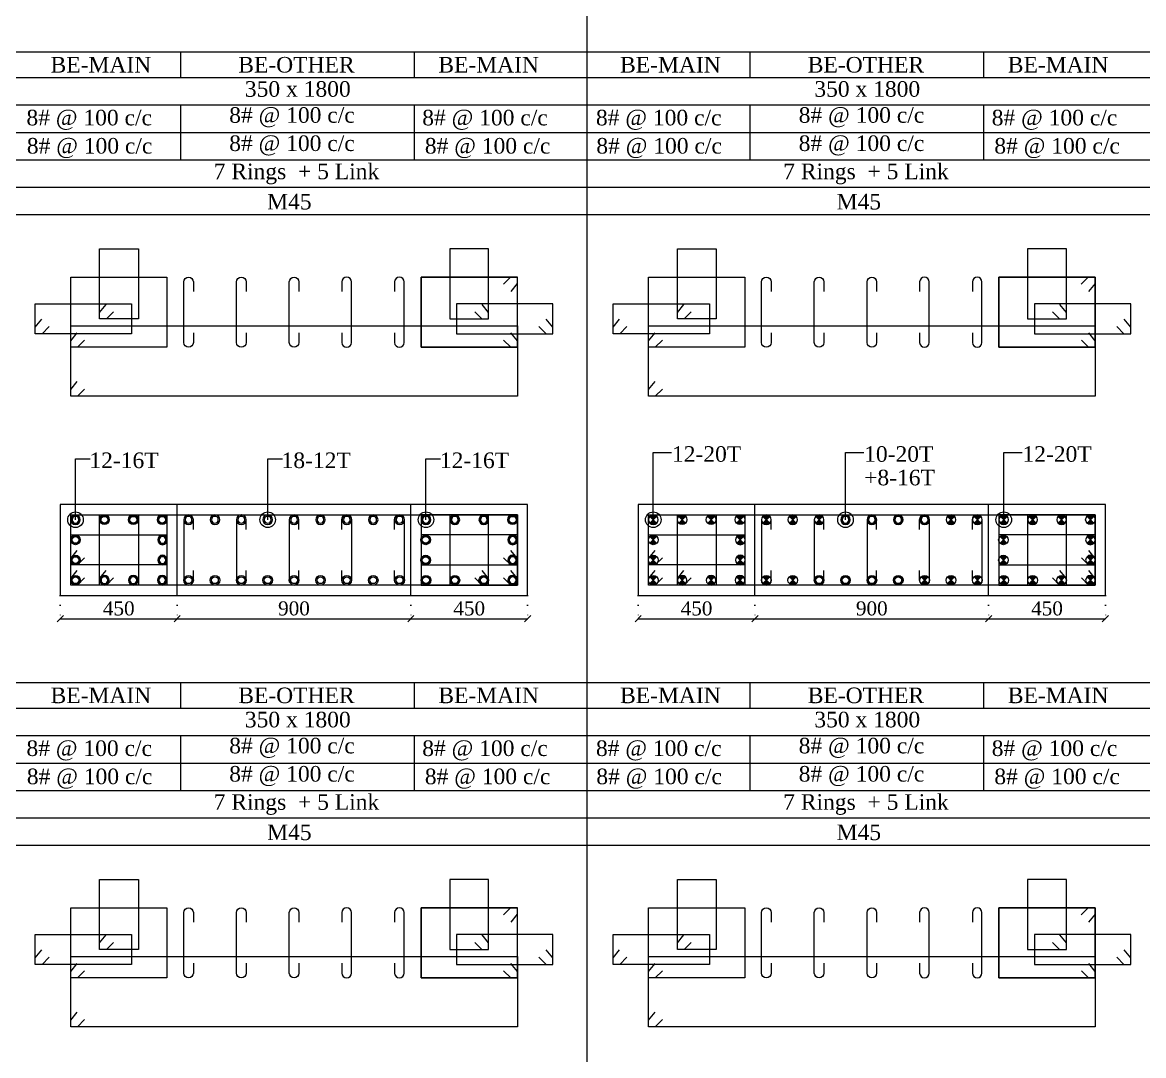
# Model space of a CAD drawing. Header units: millimetres. Extents: x 303 to 27724, y 300 to 68956.
# Drawn here: x 10195 to 14513, y 22013 to 25991 of the extents above; entities that cross this region are included whole.
import ezdxf

# ---------------------------------------------------------------- set-up
doc = ezdxf.new("R2010")
doc.units = ezdxf.units.MM
doc.linetypes.add('( Hidden )', pattern=[0.375, 0.25, -0.125])
doc.linetypes.add('DOT2', pattern=[0.125, 0, -0.125])
doc.layers.get('Defpoints').update_dxf_attribs({"lineweight": 0})
for name, color, linetype, lineweight in [('S-COL. STEEL DIA', 1, 'Continuous', 9), ('S-DIM FOOTING', 7, 'Continuous', 0), ('S-SECTION', 5, 'Continuous', 0), ('S-SECTION MARK', 7, 'Continuous', 0), ('S-SHEET', 7, 'Continuous', 0), ('S-STEEL', 1, 'Continuous', 9), ('S-STEEL-1', 1, 'Continuous', 0), ('S-STEEL-1 C.S.', 106, 'Continuous', 0), ('S-TEXT', 7, 'Continuous', 0)]:
    doc.layers.add(name, color=color, linetype=linetype, lineweight=lineweight)
doc.styles.add('AR', font='ARIALUNI.TTF', dxfattribs={"width": 0.8})
doc.styles.add('S-ROMANS', font='times.ttf')
doc.styles.add('TEXT', font='times.ttf')
doc.dimstyles.new('100', dxfattribs={"dimtxt": 180, "dimasz": 80, "dimexe": 0.18, "dimexo": 0.0625, "dimgap": 1, "dimtad": 1, "dimdec": 0, "dimzin": 0, "dimdsep": 46, "dimtxsty": 'AR', "dimblk": 'DOT', "dimcen": 0.09, "dimse1": 1, "dimse2": 1, "dimclrd": 50, "dimclrt": 256, "dimadec": 0, "dimazin": 0, "dimtfac": 1, "dimtdec": 0, "dimtix": 1, "dimtofl": 0, "dimtmove": 2, "dimatfit": 0, "dimfxl": 1, "dimtolj": 1, "dimtzin": 0, "dimlwd": -1, "dimarcsym": 0})
doc.dimstyles.new('SETU', dxfattribs={"dimtxt": 230, "dimasz": 0.2, "dimexe": 0.1, "dimexo": 0.1, "dimgap": 0.05, "dimtad": 1, "dimdec": 0, "dimzin": 0, "dimdsep": 46, "dimtxsty": 'TEXT', "dimblk": 'OBLIQUE', "dimcen": 0.09, "dimdle": 0.1, "dimclrd": 4, "dimclre": 256, "dimclrt": 256, "dimadec": 1, "dimazin": 0, "dimtfac": 1, "dimtdec": 0, "dimtix": 1, "dimtofl": 0, "dimtmove": 2, "dimatfit": 0, "dimfxl": 1, "dimtolj": 1, "dimtzin": 0, "dimlwd": -1, "dimlwe": -1, "dimarcsym": 1})

# ---------------------------------------------------------------- blocks, each defined once
blk = doc.blocks.new('*U4')
at = {"layer": 'S-COL. STEEL DIA'}
h = blk.add_hatch(color=256, dxfattribs=at)
h.dxf.hatch_style = 1
h.paths.add_polyline_path([(-18.5, 0, 1), (18.5, 0, 1)])
h.paths.add_polyline_path([(13, 0, -1), (-13, 0, -1)], flags=16)
at = {"layer": 'S-COL. STEEL DIA', "lineweight": 5}
for radius in [18.5, 13]:
    blk.add_circle((0, 0), radius, dxfattribs=at)
blk = doc.blocks.new('_Oblique')
at = {"color": 0, "linetype": 'ByBlock', "lineweight": -2}
blk.add_line((-0.5, -0.5), (0.5, 0.5), dxfattribs=at)
blk = doc.blocks.new('*D1836')
at = {"layer": 'Defpoints', "color": 0}
for p in [(10340.5, 23784.9), (10790.5, 23784.9), (10790.5, 23695)]:
    blk.add_point(p, dxfattribs=at)
at = {"layer": 'S-DIM FOOTING', "linetype": 'DOT2', "ltscale": 300}
for p, q in [((10340.5, 23784.8), (10340.5, 23694.9)), ((10790.5, 23784.8), (10790.5, 23694.9))]:
    blk.add_line(p, q, dxfattribs=at)
at = {"layer": 'S-DIM FOOTING', "ltscale": 300}
blk.add_line((10340.4, 23695), (10790.7, 23695), dxfattribs=at)
at = {"layer": 'S-DIM FOOTING', "linetype": 'ByBlock', "xscale": 24, "yscale": 24, "zscale": 24, "rotation": 180}
blk.add_blockref('_Oblique', (10340.5, 23695), dxfattribs=at)
at = {"layer": 'S-DIM FOOTING', "linetype": 'ByBlock', "xscale": 24, "yscale": 24, "zscale": 24}
blk.add_blockref('_Oblique', (10790.5, 23695), dxfattribs=at)
at = {"layer": 'S-DIM FOOTING', "insert": (10565.5, 23734.5), "char_height": 54, "attachment_point": 5, "style": 'TEXT'}
blk.add_mtext('\\A1;450', dxfattribs=at)
blk = doc.blocks.new('*D1837')
at = {"layer": 'Defpoints', "color": 0}
for p in [(10790.5, 23784.9), (11690.5, 23784.9), (11690.5, 23695)]:
    blk.add_point(p, dxfattribs=at)
at = {"layer": 'S-DIM FOOTING', "linetype": 'DOT2', "ltscale": 300}
for p, q in [((10790.5, 23784.8), (10790.5, 23694.9)), ((11690.5, 23784.8), (11690.5, 23694.9))]:
    blk.add_line(p, q, dxfattribs=at)
at = {"layer": 'S-DIM FOOTING', "ltscale": 300}
blk.add_line((10790.4, 23695), (11690.7, 23695), dxfattribs=at)
at = {"layer": 'S-DIM FOOTING', "linetype": 'ByBlock', "xscale": 24, "yscale": 24, "zscale": 24, "rotation": 180}
blk.add_blockref('_Oblique', (10790.5, 23695), dxfattribs=at)
at = {"layer": 'S-DIM FOOTING', "linetype": 'ByBlock', "xscale": 24, "yscale": 24, "zscale": 24}
blk.add_blockref('_Oblique', (11690.5, 23695), dxfattribs=at)
at = {"layer": 'S-DIM FOOTING', "insert": (11240.5, 23734.6), "char_height": 54, "attachment_point": 5, "style": 'TEXT'}
blk.add_mtext('\\A1;900', dxfattribs=at)
blk = doc.blocks.new('*D1838')
at = {"layer": 'Defpoints', "color": 0}
for p in [(11690.5, 23784.9), (12140.5, 23784.9), (12140.5, 23695)]:
    blk.add_point(p, dxfattribs=at)
at = {"layer": 'S-DIM FOOTING', "linetype": 'DOT2', "ltscale": 300}
for p, q in [((11690.5, 23784.8), (11690.5, 23694.9)), ((12140.5, 23784.8), (12140.5, 23694.9))]:
    blk.add_line(p, q, dxfattribs=at)
at = {"layer": 'S-DIM FOOTING', "ltscale": 300}
blk.add_line((11690.4, 23695), (12140.7, 23695), dxfattribs=at)
at = {"layer": 'S-DIM FOOTING', "linetype": 'ByBlock', "xscale": 24, "yscale": 24, "zscale": 24, "rotation": 180}
blk.add_blockref('_Oblique', (11690.5, 23695), dxfattribs=at)
at = {"layer": 'S-DIM FOOTING', "linetype": 'ByBlock', "xscale": 24, "yscale": 24, "zscale": 24}
blk.add_blockref('_Oblique', (12140.5, 23695), dxfattribs=at)
at = {"layer": 'S-DIM FOOTING', "insert": (11915.5, 23734.5), "char_height": 54, "attachment_point": 5, "style": 'TEXT'}
blk.add_mtext('\\A1;450', dxfattribs=at)
blk = doc.blocks.new('*U6')
at = {"layer": 'S-COL. STEEL DIA', "lineweight": 5}
for radius in [18.5, 13, 13]:
    blk.add_circle((0, 0), radius, dxfattribs=at)
blk = doc.blocks.new('_Dot')
at = {"linetype": 'ByBlock', "lineweight": -2}
blk.add_line((-0.5, 0), (-1, 0), dxfattribs=at)
at = {"linetype": 'ByBlock', "const_width": 0.5}
blk.add_lwpolyline([(-0.25, 0, 1), (0.25, 0, 1)], format="xyb", close=True, dxfattribs=at)
blk = doc.blocks.new('*U18')
at = {"layer": 'S-COL. STEEL DIA'}
h = blk.add_hatch(color=256, dxfattribs=at)
h.dxf.hatch_style = 1
h.paths.add_polyline_path([(0, 0), (0, -18.5, 0.198912), (13, -13)])
h.paths.add_polyline_path([(0, 0), (-13, -13, 0.198912), (0, -18.5)])
h.paths.add_polyline_path([(0, 18.5, 0.198912), (-13, 13), (0, 0)])
h.paths.add_polyline_path([(13, 13, 0.198912), (0, 18.5), (0, 0)])
at = {"layer": 'S-COL. STEEL DIA', "lineweight": 5}
for p, q in [((-13, 13), (13, -13)), ((13, 13), (-13, -13))]:
    blk.add_line(p, q, dxfattribs=at)
blk.add_circle((0, 0), 18.5, dxfattribs=at)
blk = doc.blocks.new('*D1839')
at = {"layer": 'Defpoints', "color": 0}
for p in [(12566.1, 23784.9), (13016.1, 23784.9), (13016.1, 23695)]:
    blk.add_point(p, dxfattribs=at)
at = {"layer": 'S-DIM FOOTING', "linetype": 'DOT2', "ltscale": 300}
for p, q in [((12566.1, 23784.8), (12566.1, 23694.9)), ((13016.1, 23784.8), (13016.1, 23694.9))]:
    blk.add_line(p, q, dxfattribs=at)
at = {"layer": 'S-DIM FOOTING', "ltscale": 300}
blk.add_line((12566, 23695), (13016.2, 23695), dxfattribs=at)
at = {"layer": 'S-DIM FOOTING', "linetype": 'ByBlock', "xscale": 24, "yscale": 24, "zscale": 24, "rotation": 180}
blk.add_blockref('_Oblique', (12566.1, 23695), dxfattribs=at)
at = {"layer": 'S-DIM FOOTING', "linetype": 'ByBlock', "xscale": 24, "yscale": 24, "zscale": 24}
blk.add_blockref('_Oblique', (13016.1, 23695), dxfattribs=at)
at = {"layer": 'S-DIM FOOTING', "insert": (12791.1, 23734.5), "char_height": 54, "attachment_point": 5, "style": 'TEXT'}
blk.add_mtext('\\A1;450', dxfattribs=at)
blk = doc.blocks.new('*D1840')
at = {"layer": 'Defpoints', "color": 0}
for p in [(13016.1, 23784.9), (13916.1, 23784.9), (13916.1, 23695)]:
    blk.add_point(p, dxfattribs=at)
at = {"layer": 'S-DIM FOOTING', "linetype": 'DOT2', "ltscale": 300}
for p, q in [((13016.1, 23784.8), (13016.1, 23694.9)), ((13916.1, 23784.8), (13916.1, 23694.9))]:
    blk.add_line(p, q, dxfattribs=at)
at = {"layer": 'S-DIM FOOTING', "ltscale": 300}
blk.add_line((13016, 23695), (13916.2, 23695), dxfattribs=at)
at = {"layer": 'S-DIM FOOTING', "linetype": 'ByBlock', "xscale": 24, "yscale": 24, "zscale": 24, "rotation": 180}
blk.add_blockref('_Oblique', (13016.1, 23695), dxfattribs=at)
at = {"layer": 'S-DIM FOOTING', "linetype": 'ByBlock', "xscale": 24, "yscale": 24, "zscale": 24}
blk.add_blockref('_Oblique', (13916.1, 23695), dxfattribs=at)
at = {"layer": 'S-DIM FOOTING', "insert": (13466.1, 23734.6), "char_height": 54, "attachment_point": 5, "style": 'TEXT'}
blk.add_mtext('\\A1;900', dxfattribs=at)
blk = doc.blocks.new('*D1841')
at = {"layer": 'Defpoints', "color": 0}
for p in [(13916.1, 23784.9), (14366.1, 23784.9), (14366.1, 23695)]:
    blk.add_point(p, dxfattribs=at)
at = {"layer": 'S-DIM FOOTING', "linetype": 'DOT2', "ltscale": 300}
for p, q in [((13916.1, 23784.8), (13916.1, 23694.9)), ((14366.1, 23784.8), (14366.1, 23694.9))]:
    blk.add_line(p, q, dxfattribs=at)
at = {"layer": 'S-DIM FOOTING', "ltscale": 300}
blk.add_line((13916, 23695), (14366.2, 23695), dxfattribs=at)
at = {"layer": 'S-DIM FOOTING', "linetype": 'ByBlock', "xscale": 24, "yscale": 24, "zscale": 24, "rotation": 180}
blk.add_blockref('_Oblique', (13916.1, 23695), dxfattribs=at)
at = {"layer": 'S-DIM FOOTING', "linetype": 'ByBlock', "xscale": 24, "yscale": 24, "zscale": 24}
blk.add_blockref('_Oblique', (14366.1, 23695), dxfattribs=at)
at = {"layer": 'S-DIM FOOTING', "insert": (14141.1, 23734.5), "char_height": 54, "attachment_point": 5, "style": 'TEXT'}
blk.add_mtext('\\A1;450', dxfattribs=at)

msp = doc.modelspace()

# ---------------------------------------------------------------- linework, layer by layer
at = {"layer": 'S-SECTION'}
for points, elevation in [([(12140.5, 23784.9), (12140.5, 24134.9), (10340.5, 24134.9), (10340.5, 23784.9)], 0.2), ([(14366.1, 23784.9), (14366.1, 24134.9), (12566.1, 24134.9), (12566.1, 23784.9)], -1.2)]:
    msp.add_lwpolyline(points, close=True, dxfattribs=dict(at, elevation=elevation))
at = {"layer": 'S-SHEET'}
for p, q in [((12369.1, 68956, -0.3), (12369.1, 299.8, 0.2)), ((303, 25878.1, 7.5), (27724.1, 25878.1, 7.5)), ((10803, 25878, -0.1), (10803, 25778.4, -0.1)), ((11703, 25878, -0.1), (11703, 25778.4, -0.1)), ((12996.6, 25878, -0.7), (12996.6, 25778.4, -0.7)), ((13896.6, 25878, -0.7), (13896.6, 25778.4, -0.7)), ((303, 25778.6, -0.6), (27724.1, 25778.6, -0.6)), ((303, 25673.4, -0.6), (27724.1, 25673.4, -0.6)), ((303, 25673.4, -0.6), (27724.1, 25673.4, -0.6)), ((10803, 25673.2, -0.1), (10803, 25461.9, -0.1)), ((11703, 25673.2, -0.1), (11703, 25461.9, -0.1)), ((12996.6, 25673.2, -0.7), (12996.6, 25461.9, -0.7)), ((13896.6, 25673.2, -0.7), (13896.6, 25461.9, -0.7)), ((303, 25567.6, -0.6), (27724.1, 25567.6, -0.6)), ((303, 25462.1, -0.6), (27724.1, 25462.1, -0.6)), ((303, 25356.6, -0.6), (27724.1, 25356.6, -0.6)), ((303, 23450.1, 7.5), (27724.1, 23450.1, 7.5)), ((10803, 23449.9, -0.6), (10803, 23350.4, -0.6)), ((11703, 23449.9, -0.6), (11703, 23350.4, -0.6)), ((12996.6, 23449.9, -2.1), (12996.6, 23350.4, -2.1)), ((13896.6, 23449.9, -2.1), (13896.6, 23350.4, -2.1)), ((303, 23350.6, -0.5), (27724.1, 23350.6, -0.5)), ((303, 23245.3, -0.5), (27724.1, 23245.3, -0.5)), ((303, 23245.3, -0.5), (27724.1, 23245.3, -0.5)), ((10803, 23245.2, -0.6), (10803, 23033.8, -0.6)), ((11703, 23245.2, -0.6), (11703, 23033.8, -0.6)), ((12996.6, 23245.2, -2.1), (12996.6, 23033.8, -2.1)), ((13896.6, 23245.2, -2.1), (13896.6, 23033.8, -2.1)), ((303, 23139.5, -0.5), (27724.1, 23139.5, -0.5)), ((303, 23034, -0.5), (27724.1, 23034, -0.5)), ((303, 22928.5, -0.5), (27724.1, 22928.5, -0.5))]:
    msp.add_line(p, q, dxfattribs=at)
at = {"layer": 'S-SHEET', "color": 0}
for p, q in [((303, 25251.1, -0.6), (27724.1, 25251.1, -0.6)), ((303, 22823, -0.5), (27724.1, 22823, -0.5))]:
    msp.add_line(p, q, dxfattribs=at)
at = {"layer": 'S-STEEL', "color": 3}
for points, elevation in [([(10852.9, 24796.5), (10852.9, 24758.8, -1), (10816, 24758.8), (10816, 24991.9, -1), (10852.9, 24991.9), (10852.9, 24954.6)], 0.2), ([(11056.2, 24796.5), (11056.2, 24758.8, -1), (11019.3, 24758.8), (11019.3, 24991.9, -1), (11056.2, 24991.9), (11056.2, 24954.6)], 0.2), ([(11259.4, 24796.5), (11259.4, 24758.8, -1), (11222.5, 24758.8), (11222.5, 24991.9, -1), (11259.4, 24991.9), (11259.4, 24954.6)], 0.2), ([(11424.9, 24796.5), (11424.9, 24758.8, 1), (11461.8, 24758.8), (11461.8, 24991.9, 1), (11424.9, 24991.9), (11424.9, 24954.6)], 0.2), ([(11628.1, 24796.5), (11628.1, 24758.8, 1), (11665, 24758.8), (11665, 24991.9, 1), (11628.1, 24991.9), (11628.1, 24954.6)], 0.2), ([(13078.5, 24796.5), (13078.5, 24758.8, -1), (13041.6, 24758.8), (13041.6, 24991.9, -1), (13078.5, 24991.9), (13078.5, 24954.6)], -1.2), ([(13281.7, 24796.5), (13281.7, 24758.8, -1), (13244.8, 24758.8), (13244.8, 24991.9, -1), (13281.7, 24991.9), (13281.7, 24954.6)], -1.2), ([(13484.9, 24796.5), (13484.9, 24758.8, -1), (13448, 24758.8), (13448, 24991.9, -1), (13484.9, 24991.9), (13484.9, 24954.6)], -1.2), ([(13650.5, 24796.5), (13650.5, 24758.8, 1), (13687.4, 24758.8), (13687.4, 24991.9, 1), (13650.5, 24991.9), (13650.5, 24954.6)], -1.2), ([(13853.7, 24796.5), (13853.7, 24758.8, 1), (13890.6, 24758.8), (13890.6, 24991.9, 1), (13853.7, 24991.9), (13853.7, 24954.6)], -1.2), ([(10852.9, 24038.7), (10852.9, 24076.4, 1), (10816, 24076.4), (10816, 23843.3, 1), (10852.9, 23843.3), (10852.9, 23880.6)], 0.2), ([(11056.2, 24038.7), (11056.2, 24076.4, 1), (11019.3, 24076.4), (11019.3, 23843.3, 1), (11056.2, 23843.3), (11056.2, 23880.6)], 0.2), ([(11259.4, 24038.7), (11259.4, 24076.4, 1), (11222.5, 24076.4), (11222.5, 23843.3, 1), (11259.4, 23843.3), (11259.4, 23880.6)], 0.2), ([(11424.9, 24038.7), (11424.9, 24076.4, -1), (11461.8, 24076.4), (11461.8, 23843.3, -1), (11424.9, 23843.3), (11424.9, 23880.6)], 0.2), ([(11628.1, 24038.7), (11628.1, 24076.4, -1), (11665, 24076.4), (11665, 23843.3, -1), (11628.1, 23843.3), (11628.1, 23880.6)], 0.2), ([(13078.5, 24038.7), (13078.5, 24076.4, 1), (13041.6, 24076.4), (13041.6, 23843.3, 1), (13078.5, 23843.3), (13078.5, 23880.6)], -1.2), ([(13281.7, 24038.7), (13281.7, 24076.4, 1), (13244.8, 24076.4), (13244.8, 23843.3, 1), (13281.7, 23843.3), (13281.7, 23880.6)], -1.2), ([(13484.9, 24038.7), (13484.9, 24076.4, 1), (13448, 24076.4), (13448, 23843.3, 1), (13484.9, 23843.3), (13484.9, 23880.6)], -1.2), ([(13650.5, 24038.7), (13650.5, 24076.4, -1), (13687.4, 24076.4), (13687.4, 23843.3, -1), (13650.5, 23843.3), (13650.5, 23880.6)], -1.2), ([(13853.7, 24038.7), (13853.7, 24076.4, -1), (13890.6, 24076.4), (13890.6, 23843.3, -1), (13853.7, 23843.3), (13853.7, 23880.6)], -1.2), ([(10852.9, 22368.4), (10852.9, 22330.7, -1), (10816, 22330.7), (10816, 22563.8, -1), (10852.9, 22563.8), (10852.9, 22526.6)], 0.1), ([(11056.2, 22368.4), (11056.2, 22330.7, -1), (11019.3, 22330.7), (11019.3, 22563.8, -1), (11056.2, 22563.8), (11056.2, 22526.6)], 0.1), ([(11259.4, 22368.4), (11259.4, 22330.7, -1), (11222.5, 22330.7), (11222.5, 22563.8, -1), (11259.4, 22563.8), (11259.4, 22526.6)], 0.1), ([(11424.9, 22368.4), (11424.9, 22330.7, 1), (11461.8, 22330.7), (11461.8, 22563.8, 1), (11424.9, 22563.8), (11424.9, 22526.6)], 0.1), ([(11628.1, 22368.4), (11628.1, 22330.7, 1), (11665, 22330.7), (11665, 22563.8, 1), (11628.1, 22563.8), (11628.1, 22526.6)], 0.1), ([(13078.5, 22368.4), (13078.5, 22330.7, -1), (13041.6, 22330.7), (13041.6, 22563.8, -1), (13078.5, 22563.8), (13078.5, 22526.6)], -1.3), ([(13281.7, 22368.4), (13281.7, 22330.7, -1), (13244.8, 22330.7), (13244.8, 22563.8, -1), (13281.7, 22563.8), (13281.7, 22526.6)], -1.3), ([(13484.9, 22368.4), (13484.9, 22330.7, -1), (13448, 22330.7), (13448, 22563.8, -1), (13484.9, 22563.8), (13484.9, 22526.6)], -1.3), ([(13650.5, 22368.4), (13650.5, 22330.7, 1), (13687.4, 22330.7), (13687.4, 22563.8, 1), (13650.5, 22563.8), (13650.5, 22526.6)], -1.3), ([(13853.7, 22368.4), (13853.7, 22330.7, 1), (13890.6, 22330.7), (13890.6, 22563.8, 1), (13853.7, 22563.8), (13853.7, 22526.6)], -1.3)]:
    msp.add_lwpolyline(points, format="xyb", dxfattribs=dict(at, elevation=elevation))
at = {"layer": 'S-STEEL', "color": 1}
for points, elevation in [([(12047, 24983.1), (12074.5, 25010.4), (12100.6, 25010.4), (12100.6, 24740.4), (11729.8, 24740.4), (11729.8, 25010.4), (12100.6, 25010.4), (12100.6, 24985.4), (12075.4, 24954.5)], 0.2), ([(14272.6, 24983.1), (14300.1, 25010.4), (14326.1, 25010.4), (14326.1, 24740.4), (13955.3, 24740.4), (13955.3, 25010.4), (14326.1, 25010.4), (14326.1, 24985.4), (14300.9, 24954.5)], -1.2), ([(10434.1, 24579.6), (10406.6, 24552.3), (10380.5, 24552.3), (10380.5, 24822.3), (12101.3, 24822.3), (12101.3, 24552.3), (10380.5, 24552.3), (10380.5, 24577.3), (10405.7, 24608.2)], 0.2), ([(12659.6, 24579.6), (12632.1, 24552.3), (12606.1, 24552.3), (12606.1, 24822.3), (14326.9, 24822.3), (14326.9, 24552.3), (12606.1, 24552.3), (12606.1, 24577.3), (12631.3, 24608.2)], -1.2), ([(10434.1, 23852.2), (10406.6, 23824.9), (10380.5, 23824.9), (10380.5, 24094.9), (12101.3, 24094.9), (12101.3, 23824.9), (10380.5, 23824.9), (10380.5, 23849.9), (10405.7, 23880.8)], 0.2), ([(12659.6, 23852.2), (12632.1, 23824.9), (12606.1, 23824.9), (12606.1, 24094.9), (14326.9, 24094.9), (14326.9, 23824.9), (12606.1, 23824.9), (12606.1, 23849.9), (12631.3, 23880.8)], -1.2), ([(12047, 22555), (12074.5, 22582.3), (12100.6, 22582.3), (12100.6, 22312.3), (11729.8, 22312.3), (11729.8, 22582.3), (12100.6, 22582.3), (12100.6, 22557.3), (12075.4, 22526.4)], 0.1), ([(14272.6, 22555), (14300.1, 22582.3), (14326.1, 22582.3), (14326.1, 22312.3), (13955.3, 22312.3), (13955.3, 22582.3), (14326.1, 22582.3), (14326.1, 22557.3), (14300.9, 22526.4)], -1.3), ([(10434.1, 22151.6), (10406.6, 22124.2), (10380.5, 22124.2), (10380.5, 22394.2), (12101.3, 22394.2), (12101.3, 22124.2), (10380.5, 22124.2), (10380.5, 22149.3), (10405.7, 22180.1)], 0.1), ([(12659.6, 22151.6), (12632.1, 22124.2), (12606.1, 22124.2), (12606.1, 22394.2), (14326.9, 22394.2), (14326.9, 22124.2), (12606.1, 22124.2), (12606.1, 22149.3), (12631.3, 22180.1)], -1.3)]:
    msp.add_lwpolyline(points, dxfattribs=dict(at, elevation=elevation))
at = {"layer": 'S-STEEL-1', "color": 41}
for points, elevation in [([(10545.4, 24877.1), (10517.9, 24849.8), (10491.8, 24849.8), (10491.8, 25119.8), (10641.2, 25119.8), (10641.2, 24849.8), (10491.8, 24849.8), (10491.8, 24874.8), (10517, 24905.7)], 0.2), ([(11936.5, 24877.1), (11964, 24849.8), (11990.1, 24849.8), (11990, 25119.8), (11840.6, 25119.8), (11840.6, 24849.8), (11990.1, 24849.8), (11990.1, 24874.8), (11964.9, 24905.7)], 0.2), ([(12770.9, 24877.1), (12743.4, 24849.8), (12717.4, 24849.8), (12717.4, 25119.8), (12866.8, 25119.8), (12866.8, 24849.8), (12717.4, 24849.8), (12717.4, 24874.8), (12742.6, 24905.7)], -1.2), ([(14162, 24877.1), (14189.6, 24849.8), (14215.6, 24849.8), (14215.6, 25119.8), (14066.2, 25119.8), (14066.2, 24849.8), (14215.6, 24849.8), (14215.6, 24874.8), (14190.4, 24905.7)], -1.2), ([(10297.7, 24819.8), (10270.2, 24792.5), (10244.1, 24792.5), (10244.1, 24907.5), (10614.9, 24907.5), (10614.9, 24792.5), (10244.1, 24792.5), (10244.1, 24817.5), (10269.3, 24848.4)], 0.2), ([(12184.2, 24819.8), (12211.7, 24792.5), (12237.7, 24792.5), (12237.7, 24907.5), (11866.9, 24907.5), (11866.9, 24792.5), (12237.7, 24792.5), (12237.7, 24817.5), (12212.5, 24848.4)], 0.2), ([(12523.2, 24819.8), (12495.7, 24792.5), (12469.7, 24792.5), (12469.7, 24907.5), (12840.5, 24907.5), (12840.5, 24792.5), (12469.7, 24792.5), (12469.7, 24817.5), (12494.9, 24848.4)], -1.2), ([(14409.7, 24819.8), (14437.3, 24792.5), (14463.3, 24792.5), (14463.3, 24907.5), (14092.5, 24907.5), (14092.5, 24792.5), (14463.3, 24792.5), (14463.3, 24817.5), (14438.1, 24848.4)], -1.2), ([(10545.4, 23852.2), (10517.9, 23824.9), (10491.8, 23824.9), (10491.8, 24094.9), (10641.2, 24094.9), (10641.2, 23824.9), (10491.8, 23824.9), (10491.8, 23849.9), (10517, 23880.8)], 0.2), ([(11936.5, 23852.2), (11964, 23824.9), (11990.1, 23824.9), (11990, 24094.9), (11840.6, 24094.9), (11840.6, 23824.9), (11990.1, 23824.9), (11990.1, 23849.9), (11964.9, 23880.8)], 0.2), ([(12770.9, 23852.2), (12743.4, 23824.9), (12717.4, 23824.9), (12717.4, 24094.9), (12866.8, 24094.9), (12866.8, 23824.9), (12717.4, 23824.9), (12717.4, 23849.9), (12742.6, 23880.8)], -1.2), ([(14162, 23852.2), (14189.6, 23824.9), (14215.6, 23824.9), (14215.6, 24094.9), (14066.2, 24094.9), (14066.2, 23824.9), (14215.6, 23824.9), (14215.6, 23849.9), (14190.4, 23880.8)], -1.2), ([(10434.1, 23929.9), (10406.6, 23902.6), (10380.5, 23902.6), (10380.5, 24017.6), (10751.3, 24017.6), (10751.3, 23902.6), (10380.5, 23902.6), (10380.5, 23927.6), (10405.7, 23958.5)], 0.2), ([(12047.8, 23929.9), (12075.3, 23902.6), (12101.3, 23902.6), (12101.3, 24017.6), (11730.5, 24017.6), (11730.5, 23902.6), (12101.3, 23902.6), (12101.3, 23927.6), (12076.1, 23958.5)], 0.2), ([(12659.6, 23929.9), (12632.1, 23902.6), (12606.1, 23902.6), (12606.1, 24017.6), (12976.9, 24017.6), (12976.9, 23902.6), (12606.1, 23902.6), (12606.1, 23927.6), (12631.3, 23958.5)], -1.2), ([(14273.3, 23929.9), (14300.9, 23902.6), (14326.9, 23902.6), (14326.9, 24017.6), (13956.1, 24017.6), (13956.1, 23902.6), (14326.9, 23902.6), (14326.9, 23927.6), (14301.7, 23958.5)], -1.2), ([(10545.4, 22449), (10517.9, 22421.7), (10491.8, 22421.7), (10491.8, 22691.7), (10641.2, 22691.7), (10641.2, 22421.7), (10491.8, 22421.7), (10491.8, 22446.7), (10517, 22477.6)], 0.1), ([(11936.5, 22449), (11964, 22421.7), (11990.1, 22421.7), (11990, 22691.7), (11840.6, 22691.7), (11840.6, 22421.7), (11990.1, 22421.7), (11990.1, 22446.7), (11964.9, 22477.6)], 0.1), ([(12770.9, 22449), (12743.4, 22421.7), (12717.4, 22421.7), (12717.4, 22691.7), (12866.8, 22691.7), (12866.8, 22421.7), (12717.4, 22421.7), (12717.4, 22446.7), (12742.6, 22477.6)], -1.3), ([(14162, 22449), (14189.6, 22421.7), (14215.6, 22421.7), (14215.6, 22691.7), (14066.2, 22691.7), (14066.2, 22421.7), (14215.6, 22421.7), (14215.6, 22446.7), (14190.4, 22477.6)], -1.3), ([(10297.7, 22391.7), (10270.2, 22364.4), (10244.1, 22364.4), (10244.1, 22479.5), (10614.9, 22479.5), (10614.9, 22364.4), (10244.1, 22364.4), (10244.1, 22389.4), (10269.3, 22420.3)], 0.1), ([(12184.2, 22391.7), (12211.7, 22364.4), (12237.7, 22364.4), (12237.7, 22479.5), (11866.9, 22479.5), (11866.9, 22364.4), (12237.7, 22364.4), (12237.7, 22389.4), (12212.5, 22420.3)], 0.1), ([(12523.2, 22391.7), (12495.7, 22364.4), (12469.7, 22364.4), (12469.7, 22479.5), (12840.5, 22479.5), (12840.5, 22364.4), (12469.7, 22364.4), (12469.7, 22389.4), (12494.9, 22420.3)], -1.3), ([(14409.7, 22391.7), (14437.3, 22364.4), (14463.3, 22364.4), (14463.3, 22479.5), (14092.5, 22479.5), (14092.5, 22364.4), (14463.3, 22364.4), (14463.3, 22389.4), (14438.1, 22420.3)], -1.3)]:
    msp.add_lwpolyline(points, dxfattribs=dict(at, elevation=elevation))
at = {"layer": 'S-STEEL-1', "color": 6}
for points, elevation in [([(10434.1, 24767.7), (10406.6, 24740.4), (10380.5, 24740.4), (10380.5, 25010.4), (10751.3, 25010.4), (10751.3, 24740.4), (10380.5, 24740.4), (10380.5, 24765.4), (10405.7, 24796.3)], 0.2), ([(12047.8, 24767.7), (12075.3, 24740.4), (12101.3, 24740.4), (12101.3, 25010.4), (11730.5, 25010.4), (11730.5, 24740.4), (12101.3, 24740.4), (12101.3, 24765.4), (12076.2, 24796.3)], 0.2), ([(12659.6, 24767.7), (12632.1, 24740.4), (12606.1, 24740.4), (12606.1, 25010.4), (12976.9, 25010.4), (12976.9, 24740.4), (12606.1, 24740.4), (12606.1, 24765.4), (12631.3, 24796.3)], -1.2), ([(14273.3, 24767.7), (14300.9, 24740.4), (14326.9, 24740.4), (14326.9, 25010.4), (13956.1, 25010.4), (13956.1, 24740.4), (14326.9, 24740.4), (14326.9, 24765.4), (14301.7, 24796.3)], -1.2), ([(10434.1, 23852.2), (10406.6, 23824.9), (10380.5, 23824.9), (10380.5, 24094.9), (10751.3, 24094.9), (10751.3, 23824.9), (10380.5, 23824.9), (10380.5, 23849.9), (10405.7, 23880.8)], 0.2), ([(12047.8, 23852.2), (12075.3, 23824.9), (12101.3, 23824.9), (12101.3, 24094.9), (11730.5, 24094.9), (11730.5, 23824.9), (12101.3, 23824.9), (12101.3, 23849.9), (12076.2, 23880.8)], 0.2), ([(12659.6, 23852.2), (12632.1, 23824.9), (12606.1, 23824.9), (12606.1, 24094.9), (12976.9, 24094.9), (12976.9, 23824.9), (12606.1, 23824.9), (12606.1, 23849.9), (12631.3, 23880.8)], -1.2), ([(14273.3, 23852.2), (14300.9, 23824.9), (14326.9, 23824.9), (14326.9, 24094.9), (13956.1, 24094.9), (13956.1, 23824.9), (14326.9, 23824.9), (14326.9, 23849.9), (14301.7, 23880.8)], -1.2), ([(10434.1, 22339.6), (10406.6, 22312.3), (10380.5, 22312.3), (10380.5, 22582.3), (10751.3, 22582.3), (10751.3, 22312.3), (10380.5, 22312.3), (10380.5, 22337.3), (10405.7, 22368.2)], 0.1), ([(12047.8, 22339.6), (12075.3, 22312.3), (12101.3, 22312.3), (12101.3, 22582.3), (11730.5, 22582.3), (11730.5, 22312.3), (12101.3, 22312.3), (12101.3, 22337.3), (12076.2, 22368.2)], 0.1), ([(12659.6, 22339.6), (12632.1, 22312.3), (12606.1, 22312.3), (12606.1, 22582.3), (12976.9, 22582.3), (12976.9, 22312.3), (12606.1, 22312.3), (12606.1, 22337.3), (12631.3, 22368.2)], -1.3), ([(14273.3, 22339.6), (14300.9, 22312.3), (14326.9, 22312.3), (14326.9, 22582.3), (13956.1, 22582.3), (13956.1, 22312.3), (14326.9, 22312.3), (14326.9, 22337.3), (14301.7, 22368.2)], -1.3)]:
    msp.add_lwpolyline(points, dxfattribs=dict(at, elevation=elevation))
at = {"layer": 'S-STEEL-1 C.S.', "color": 8, "linetype": '( Hidden )'}
for p, q in [((10790.5, 23784.9, 0.2), (10790.5, 24134.9, 0.2)), ((11690.5, 23784.9, 0.2), (11690.5, 24134.9, 0.2)), ((13016.1, 23784.9, -1.2), (13016.1, 24134.9, -1.2)), ((13916.1, 23784.9, -1.2), (13916.1, 24134.9, -1.2))]:
    msp.add_line(p, q, dxfattribs=at)

# ---------------------------------------------------------------- block references
at = {"layer": 'S-COL. STEEL DIA', "xscale": -1, "rotation": 180}
for name, p in [('*U4', (10399, 24076.4, 0.2)), ('*U6', (10834.5, 24076.4, 0.2)), ('*U6', (10936.1, 24076.4, 0.2)), ('*U6', (11037.7, 24076.4, 0.2)), ('*U6', (11139.3, 24076.4, 0.2)), ('*U6', (11240.9, 24076.4, 0.2)), ('*U6', (11342.6, 24076.4, 0.2)), ('*U6', (11444.2, 24076.4, 0.2)), ('*U6', (11545.8, 24076.4, 0.2)), ('*U6', (11647.4, 24076.4, 0.2)), ('*U4', (11749, 24076.4, 0.2)), ('*U4', (11860.3, 24076.4, 0.2)), ('*U4', (11971.6, 24076.4, 0.2)), ('*U18', (12624.5, 24076.4, -1.2)), ('*U18', (13060, 24076.4, -1.2)), ('*U18', (13161.7, 24076.4, -1.2)), ('*U18', (13263.3, 24076.4, -1.2)), ('*U4', (13364.9, 24076.4, -1.2)), ('*U4', (13466.5, 24076.4, -1.2)), ('*U4', (13568.1, 24076.4, -1.2)), ('*U4', (13669.7, 24076.4, -1.2)), ('*U18', (13771.3, 24076.4, -1.2)), ('*U18', (13872.9, 24076.4, -1.2)), ('*U18', (13974.5, 24076.4, -1.2)), ('*U18', (14085.8, 24076.4, -1.2)), ('*U18', (14197.1, 24076.4, -1.2))]:
    msp.add_blockref(name, p, dxfattribs=at)
at = {"layer": 'S-COL. STEEL DIA', "rotation": 180}
for name, p in [('*U4', (10510.3, 24076.4, 0.2)), ('*U4', (10621.6, 24076.4, 0.2)), ('*U4', (10732.9, 24076.4, 0.2)), ('*U4', (12082.9, 24076.4, 0.2)), ('*U18', (12735.8, 24076.4, -1.2)), ('*U18', (12847.1, 24076.4, -1.2)), ('*U18', (12958.4, 24076.4, -1.2)), ('*U18', (14308.4, 24076.4, -1.2))]:
    msp.add_blockref(name, p, dxfattribs=at)
at = {"layer": 'S-COL. STEEL DIA'}
for name, p in [('*U4', (10399, 23998.7, 0.2)), ('*U4', (11747.8, 23998.7, 0.2)), ('*U18', (12624.5, 23998.7, -1.2)), ('*U18', (13973.3, 23998.7, -1.2)), ('*U4', (10399, 23921, 0.2)), ('*U4', (11747.8, 23921, 0.2)), ('*U18', (12624.5, 23921, -1.2)), ('*U18', (13973.3, 23921, -1.2)), ('*U4', (10399, 23843.3, 0.2)), ('*U6', (10834.5, 23843.3, 0.2)), ('*U6', (10936.1, 23843.3, 0.2)), ('*U6', (11037.7, 23843.3, 0.2)), ('*U6', (11139.3, 23843.3, 0.2)), ('*U6', (11240.9, 23843.3, 0.2)), ('*U6', (11342.6, 23843.3, 0.2)), ('*U6', (11444.2, 23843.3, 0.2)), ('*U6', (11545.8, 23843.3, 0.2)), ('*U6', (11647.4, 23843.3, 0.2)), ('*U4', (11749, 23843.3, 0.2)), ('*U4', (11860.3, 23843.3, 0.2)), ('*U4', (11971.6, 23843.3, 0.2)), ('*U18', (12624.5, 23843.3, -1.2)), ('*U18', (13060, 23843.3, -1.2)), ('*U18', (13161.7, 23843.3, -1.2)), ('*U4', (13263.3, 23843.3, -1.2)), ('*U4', (13364.9, 23843.3, -1.2)), ('*U4', (13466.5, 23843.3, -1.2)), ('*U4', (13568.1, 23843.3, -1.2)), ('*U18', (13669.7, 23843.3, -1.2)), ('*U18', (13771.3, 23843.3, -1.2)), ('*U18', (13872.9, 23843.3, -1.2)), ('*U18', (13974.5, 23843.3, -1.2)), ('*U18', (14085.8, 23843.3, -1.2)), ('*U18', (14197.1, 23843.3, -1.2))]:
    msp.add_blockref(name, p, dxfattribs=at)
at = {"layer": 'S-COL. STEEL DIA', "xscale": -1}
for name, p in [('*U4', (10734.1, 23998.7, 0.2)), ('*U4', (12082.9, 23998.7, 0.2)), ('*U18', (12959.6, 23998.7, -1.2)), ('*U18', (14308.4, 23998.7, -1.2)), ('*U4', (10734.1, 23921, 0.2)), ('*U4', (12082.9, 23921, 0.2)), ('*U18', (12959.6, 23921, -1.2)), ('*U18', (14308.4, 23921, -1.2)), ('*U4', (10510.3, 23843.3, 0.2)), ('*U4', (10621.6, 23843.3, 0.2)), ('*U4', (10732.9, 23843.3, 0.2)), ('*U4', (12082.9, 23843.3, 0.2)), ('*U18', (12735.8, 23843.3, -1.2)), ('*U18', (12847.1, 23843.3, -1.2)), ('*U18', (12958.4, 23843.3, -1.2)), ('*U18', (14308.4, 23843.3, -1.2))]:
    msp.add_blockref(name, p, dxfattribs=at)

# ---------------------------------------------------------------- texts
at = {"layer": 'S-TEXT', "style": 'S-ROMANS'}
for s, p in [('BE-MAIN ', (10303, 25798.2, -0.1)), ('BE-OTHER', (11026, 25798.2, -0.1)), ('BE-MAIN ', (11796.5, 25798.2, -0.1)), ('BE-MAIN ', (12496.6, 25798.2, -0.7)), ('BE-OTHER', (13219.6, 25798.2, -0.7)), ('BE-MAIN ', (13990.1, 25798.2, -0.7)), ('350 x 1800', (11051.3, 25705, -0.1)), ('350 x 1800', (13244.8, 25705, -0.7)), ('8# @ 100 c/c', (10210, 25594.7, -0.1)), ('8# @ 100 c/c', (10991, 25604.7, -0.1)), ('8# @ 100 c/c', (11734.5, 25594.7, -0.1)), ('8# @ 100 c/c', (12403.6, 25594.7, -0.7)), ('8# @ 100 c/c', (13184.6, 25604.7, -0.7)), ('8# @ 100 c/c', (13928.1, 25594.7, -0.7)), ('8# @ 100 c/c', (10211.5, 25486.1, -0.1)), ('8# @ 100 c/c', (10991, 25496.1, -0.1)), ('8# @ 100 c/c', (11744.5, 25486.1, -0.1)), ('8# @ 100 c/c', (12405.1, 25486.1, -0.7)), ('8# @ 100 c/c', (13184.6, 25496.1, -0.7)), ('8# @ 100 c/c', (13938.1, 25486.1, -0.7)), ('7 Rings  + 5 Link', (10931.3, 25387.6, -0.1)), ('7 Rings  + 5 Link', (13124.9, 25387.6, -0.7)), ('M45', (11137.2, 25270.9, -0.1)), ('M45', (13330.7, 25270.9, -0.7)), ('BE-MAIN ', (10303, 23370.1, -0.6)), ('BE-OTHER', (11026, 23370.1, -0.6)), ('BE-MAIN ', (11796.5, 23370.1, -0.6)), ('BE-MAIN ', (12496.6, 23370.1, -2.1)), ('BE-OTHER', (13219.6, 23370.1, -2.1)), ('BE-MAIN ', (13990.1, 23370.1, -2.1)), ('350 x 1800', (11051.3, 23276.9, -0.6)), ('350 x 1800', (13244.8, 23276.9, -2.1)), ('8# @ 100 c/c', (10991, 23176.6, -0.6)), ('8# @ 100 c/c', (13184.6, 23176.6, -2.1)), ('8# @ 100 c/c', (10210, 23166.6, -0.6)), ('8# @ 100 c/c', (11734.5, 23166.6, -0.6)), ('8# @ 100 c/c', (12403.6, 23166.6, -2.1)), ('8# @ 100 c/c', (13928.1, 23166.6, -2.1)), ('8# @ 100 c/c', (10211.5, 23058, -0.6)), ('8# @ 100 c/c', (10991, 23068, -0.6)), ('8# @ 100 c/c', (11744.5, 23058, -0.6)), ('8# @ 100 c/c', (12405.1, 23058, -2.1)), ('8# @ 100 c/c', (13184.6, 23068, -2.1)), ('8# @ 100 c/c', (13938.1, 23058, -2.1)), ('7 Rings  + 5 Link', (10931.3, 22959.6, -0.6)), ('7 Rings  + 5 Link', (13124.9, 22959.6, -2.1)), ('M45', (11137.2, 22842.8, -0.6)), ('M45', (13330.7, 22842.8, -2.1))]:
    msp.add_text(s, height=60, dxfattribs=at).set_placement(p)
at = {"layer": 'S-TEXT', "color": 7, "style": 'TEXT'}
for s, p in [('12-20T', (12696.4, 24299.4, -1.2)), ('10-20T', (13436.7, 24299.4, -1.2)), ('12-20T', (14046.4, 24299.4, -1.2)), ('12-16T', (10452.4, 24275.2, 0.2)), ('18-12T', (11192.7, 24275.2, 0.2)), ('12-16T', (11802.4, 24275.2, 0.2)), ('+8-16T', (13436.7, 24208.8, -1.2))]:
    msp.add_text(s, height=60, dxfattribs=at).set_placement(p)

# ---------------------------------------------------------------- dimensions: what is measured, and where the dimension line sits
at = {"layer": 'S-DIM FOOTING', "ltscale": 300}
for base, p1, p2, picture, middle in [((10790.5, 23695, -0.1), (10340.5, 23784.9, 0.2), (10790.5, 23784.9, 0.2), '*D1836', (10565.5, 23734.5, -0.1)), ((11690.5, 23695, -0.1), (10790.5, 23784.9, 0.2), (11690.5, 23784.9, 0.2), '*D1837', (11240.5, 23734.6, -0.1)), ((12140.5, 23695, -0.1), (11690.5, 23784.9, 0.2), (12140.5, 23784.9, 0.2), '*D1838', (11915.5, 23734.5, -0.1)), ((13016.1, 23695, -1.6), (12566.1, 23784.9, -1.2), (13016.1, 23784.9, -1.2), '*D1839', (12791.1, 23734.5, -1.6)), ((13916.1, 23695, -1.6), (13016.1, 23784.9, -1.2), (13916.1, 23784.9, -1.2), '*D1840', (13466.1, 23734.6, -1.6)), ((14366.1, 23695, -1.6), (13916.1, 23784.9, -1.2), (14366.1, 23784.9, -1.2), '*D1841', (14141.1, 23734.5, -1.6))]:
    dim = msp.add_linear_dim(base=base, p1=p1, p2=p2, angle=180, dimstyle='SETU', override={"dimscale": 1.2, "dimtxt": 45, "dimasz": 20, "dimgap": 10, "dimblk1": 'Oblique', "dimblk2": 'Oblique', "dimsah": 1, "dimclrd": 256, "dimarcsym": 1}, dxfattribs=at)
    dim.commit()
    dim.dimension.update_dxf_attribs({"geometry": picture, "text_midpoint": middle})

# ---------------------------------------------------------------- leaders
at = {"layer": 'S-SECTION MARK'}
for points in [[(12624.5, 24076.4, -1.2), (12624.5, 24335.2, -1.2), (12694.8, 24335.2, -1.2)], [(13364.9, 24076.4, -1.2), (13364.9, 24335.2, -1.2), (13435.1, 24335.2, -1.2)], [(13974.5, 24076.4, -1.2), (13974.5, 24335.2, -1.2), (14044.8, 24335.2, -1.2)], [(10399, 24076.4, 0.2), (10399, 24311.1, 0.2), (10455.4, 24311.1, 0.2)], [(11139.3, 24076.4, 0.2), (11139.3, 24311.1, 0.2), (11195.8, 24311.1, 0.2)], [(11749, 24076.4, 0.2), (11749, 24311.1, 0.2), (11805.4, 24311.1, 0.2)]]:
    msp.add_leader(points, dimstyle='100', override={"dimasz": 60, "dimtad": 0, "dimclrd": 256, "dimldrblk": 'DotBlank', "dimfxl": 50, "dimfxlon": 1, "dimarcsym": 1}, dxfattribs=at)

doc.saveas('drawing.dxf')
